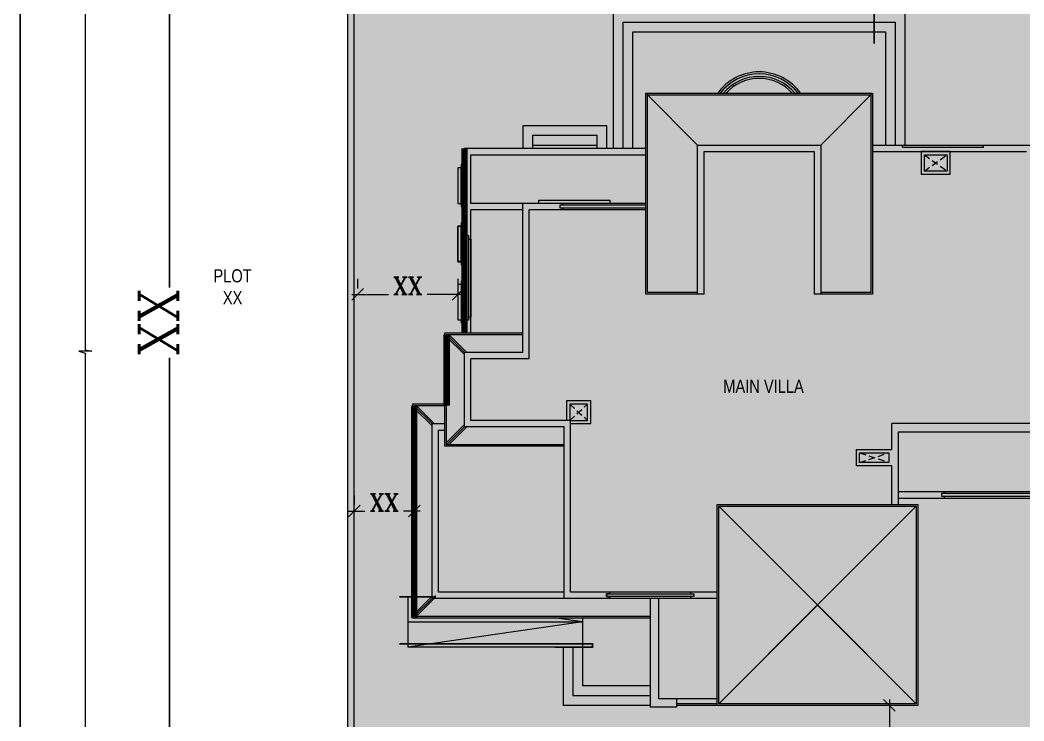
# Model space of a CAD drawing. Header units: millimetres. Extents: x -9083 to 924194, y -232449 to 321637.
# Drawn here: x 900 to 16397, y -221798 to -210979 of the extents above; entities that cross this region are included whole.
import ezdxf

# ---------------------------------------------------------------- set-up
doc = ezdxf.new("R2010")
doc.units = ezdxf.units.MM
doc.header["$LTSCALE"] = 400
doc.header["$MEASUREMENT"] = 0
doc.header["$PDMODE"] = 3
doc.linetypes.add('HIDDEN', pattern=[0.375, 0.25, -0.125])
doc.layers.get('0').update_dxf_attribs({"lineweight": 0, "true_color": 0xff1414})
doc.layers.get('Defpoints').update_dxf_attribs({"color": 8, "lineweight": 5})
for name, color, linetype, lineweight in [('AXIS DIMENSION', 8, 'Continuous', 5), ('BOUNDARY WALL', 3, 'Continuous', 18), ('DIM-OUT', 3, 'Continuous', 5), ('FIRE RATE', 244, 'Continuous', 0), ('HANDRAIL', 31, 'Continuous', 5), ('HIDDEN', 237, 'HIDDEN', 0), ('MARKER', 8, 'Continuous', 5), ('ROOF LINE 1', 246, 'Continuous', 30), ('ROOF LINE 2', 244, 'Continuous', 25), ('ROOF LINE 3', 242, 'Continuous', 15), ('STAIR', 1, 'Continuous', 5), ('TEXT CHANGABLE', 5, 'Continuous', 5)]:
    doc.layers.add(name, color=color, linetype=linetype, lineweight=lineweight)
doc.layers.add('HATCH BUILDINGS ZONE', color=7, linetype='Continuous', lineweight=13, true_color=0xffff8f)
doc.layers.add('HATCH SETBACKS', color=7, linetype='Continuous', lineweight=13, true_color=0xff9e3d)
doc.styles.add('arial', font='arial.ttf', dxfattribs={"width": 0.8, "height": 2.2})
doc.styles.add('NEW', font='ROMANC.shx')
doc.styles.add('ROMAN', font='times.ttf')
doc.styles.add('ROMANT', font='romant.shx')
doc.dimstyles.new('AXIS DIMENSION', dxfattribs={"dimscale": 1.2, "dimtxt": 220, "dimasz": 150, "dimexe": 75, "dimexo": 200, "dimgap": 50, "dimtad": 0, "dimdec": 0, "dimlfac": 0.1, "dimzin": 0, "dimdsep": 46, "dimtxsty": 'ROMANT', "dimblk": 'OBLIQUE', "dimcen": 200, "dimdle": 75, "dimclrd": 17, "dimclre": 94, "dimclrt": 3, "dimadec": 0, "dimazin": 0, "dimtfac": 0.5, "dimtdec": 0, "dimtix": 1, "dimtofl": 0, "dimtmove": 2, "dimatfit": 2, "dimfxl": 100, "dimtvp": 0.5, "dimtolj": 1, "dimtzin": 0, "dimlwd": -1, "dimlwe": -1, "dimarcsym": 0})
doc.dimstyles.new('SITE DIM', dxfattribs={"dimscale": 0, "dimtxt": 250, "dimasz": 100, "dimexe": 150, "dimexo": 150, "dimgap": 0, "dimtad": 0, "dimlfac": 0.001, "dimzin": 0, "dimdsep": 46, "dimtxsty": 'ROMAN', "dimblk": 'OBLIQUE', "dimcen": 150, "dimdle": 100, "dimclrd": 1, "dimclre": 1, "dimclrt": 3, "dimadec": 0, "dimazin": 0, "dimtfac": 100, "dimtix": 1, "dimtofl": 0, "dimtmove": 0, "dimatfit": 0, "dimldrblk": 'OBLIQUE', "dimfxl": 150, "dimtvp": 0.285714, "dimtolj": 1, "dimtzin": 0, "dimarcsym": 0})

# ---------------------------------------------------------------- blocks, each defined once
blk = doc.blocks.new('A$C977231d2')
at = {"layer": 'Defpoints'}
blk.add_lwpolyline([(-120, 0), (-823, 0), (-823, 576), (-120, 576)], close=True, dxfattribs=at)
blk = doc.blocks.new('_Oblique')
at = {"color": 0, "linetype": 'ByBlock', "lineweight": -2}
blk.add_line((-0.5, -0.5), (0.5, 0.5), dxfattribs=at)
blk = doc.blocks.new('*D107')
at = {"layer": 'Defpoints', "color": 0, "transparency": 16777216}
for p in [(5707, -204289), (3208, -227009), (5707, -227009)]:
    blk.add_point(p, dxfattribs=at)
at = {"layer": 'DIM-OUT', "color": 1, "lineweight": -2, "transparency": 16777216}
for p, q in [((3208, -204189), (3208, -215106)), ((5557, -204289), (3058, -204289)), ((3208, -227109), (3208, -216192)), ((5557, -227009), (3058, -227009))]:
    blk.add_line(p, q, dxfattribs=at)
at = {"layer": 'DIM-OUT', "color": 1, "lineweight": -2, "transparency": 16777216, "xscale": 100, "yscale": 100, "zscale": 100}
for p, rotation in [((3208, -204289), 90), ((3208, -227009), 270)]:
    blk.add_blockref('_Oblique', p, dxfattribs=dict(at, rotation=rotation))
at = {"layer": 'DIM-OUT', "color": 3, "transparency": 16777216, "insert": (3037, -215649), "char_height": 600, "attachment_point": 5, "rotation": 90, "style": 'NEW'}
blk.add_mtext('\\A1;XX', dxfattribs=at)
blk = doc.blocks.new('*D120')
at = {"layer": 'AXIS DIMENSION', "color": 94, "ltscale": 20, "transparency": 16777216}
for p, q in [((6110, -214974), (6110, -215124)), ((7660, -214974), (7660, -215124))]:
    blk.add_line(p, q, dxfattribs=at)
at = {"layer": 'AXIS DIMENSION', "color": 17, "ltscale": 20, "transparency": 16777216}
for p, q in [((6020, -215214), (6586, -215214)), ((7750, -215214), (7183, -215214))]:
    blk.add_line(p, q, dxfattribs=at)
at = {"layer": 'Defpoints', "color": 0, "ltscale": 20, "transparency": 16777216}
for p in [(6110, -215214), (7660, -215214), (7660, -215214)]:
    blk.add_point(p, dxfattribs=at)
at = {"layer": 'AXIS DIMENSION', "color": 17, "ltscale": 20, "transparency": 16777216, "xscale": 179.9999999999999, "yscale": 179.9999999999999, "zscale": 179.9999999999999, "rotation": 180}
blk.add_blockref('_Oblique', (6110, -215214), dxfattribs=at)
at = {"layer": 'AXIS DIMENSION', "color": 17, "ltscale": 20, "transparency": 16777216, "xscale": 179.9999999999999, "yscale": 179.9999999999999, "zscale": 179.9999999999999}
blk.add_blockref('_Oblique', (7660, -215214), dxfattribs=at)
at = {"layer": 'AXIS DIMENSION', "color": 3, "lineweight": 0, "ltscale": 20, "transparency": 16777216, "insert": (6885, -215082), "char_height": 264, "attachment_point": 5, "style": 'ROMANT'}
blk.add_mtext('\\A1;XX', dxfattribs=at)
blk = doc.blocks.new('*D112')
at = {"layer": 'AXIS DIMENSION', "color": 94, "ltscale": 20, "transparency": 16777216}
for p, q in [((14495, -221559), (14230, -221559)), ((14560, -223741), (14410, -223741))]:
    blk.add_line(p, q, dxfattribs=at)
at = {"layer": 'AXIS DIMENSION', "color": 17, "ltscale": 20, "transparency": 16777216}
for p, q in [((14320, -221469), (14320, -222351)), ((14320, -223831), (14320, -222949))]:
    blk.add_line(p, q, dxfattribs=at)
at = {"layer": 'Defpoints', "color": 0, "ltscale": 20, "transparency": 16777216}
for p in [(14735, -221559), (14320, -223741), (14320, -223741)]:
    blk.add_point(p, dxfattribs=at)
at = {"layer": 'AXIS DIMENSION', "color": 17, "ltscale": 20, "transparency": 16777216, "xscale": 179.9999999999999, "yscale": 179.9999999999999, "zscale": 179.9999999999999}
for p, rotation in [((14320, -221559), 90), ((14320, -223741), 270)]:
    blk.add_blockref('_Oblique', p, dxfattribs=dict(at, rotation=rotation))
at = {"layer": 'AXIS DIMENSION', "color": 3, "lineweight": 0, "ltscale": 20, "transparency": 16777216, "insert": (14188, -222650), "char_height": 264, "attachment_point": 5, "rotation": 90, "style": 'ROMANT'}
blk.add_mtext('\\A1;XX', dxfattribs=at)
blk = doc.blocks.new('*D116')
at = {"layer": 'AXIS DIMENSION', "color": 94, "ltscale": 20, "transparency": 16777216}
for p, q in [((6060, -218319), (6060, -218469)), ((6985, -218319), (6985, -218469))]:
    blk.add_line(p, q, dxfattribs=at)
at = {"layer": 'AXIS DIMENSION', "color": 17, "ltscale": 20, "transparency": 16777216}
for p, q in [((5970, -218559), (6223, -218559)), ((7075, -218559), (6821, -218559))]:
    blk.add_line(p, q, dxfattribs=at)
at = {"layer": 'Defpoints', "color": 0, "ltscale": 20, "transparency": 16777216}
for p in [(6060, -218559), (6060, -218559), (6985, -218559)]:
    blk.add_point(p, dxfattribs=at)
at = {"layer": 'AXIS DIMENSION', "color": 17, "ltscale": 20, "transparency": 16777216, "xscale": 179.9999999999999, "yscale": 179.9999999999999, "zscale": 179.9999999999999, "rotation": 180}
blk.add_blockref('_Oblique', (6060, -218559), dxfattribs=at)
at = {"layer": 'AXIS DIMENSION', "color": 17, "ltscale": 20, "transparency": 16777216, "xscale": 179.9999999999999, "yscale": 179.9999999999999, "zscale": 179.9999999999999}
blk.add_blockref('_Oblique', (6985, -218559), dxfattribs=at)
at = {"layer": 'AXIS DIMENSION', "color": 3, "lineweight": 0, "ltscale": 20, "transparency": 16777216, "insert": (6522, -218427), "char_height": 264, "attachment_point": 5, "style": 'ROMANT'}
blk.add_mtext('\\A1;XX', dxfattribs=at)

msp = doc.modelspace()

# ---------------------------------------------------------------- hatches: boundary and pattern name
at = {"layer": 'HATCH BUILDINGS ZONE', "lineweight": 0, "ltscale": 7}
h = msp.add_hatch(color=256, dxfattribs=at)
h.dxf.hatch_style = 1
h.paths.add_polyline_path([(6769.24287, -223839.7396), (17800.50018, -223839.7396), (17800.50018, -206262.58942), (6769.24287, -206262.58942)])
at = {"layer": 'HATCH SETBACKS', "lineweight": 0, "ltscale": 7, "true_color": 0xff9e3d}
h = msp.add_hatch(color=33, dxfattribs=at)
h.dxf.hatch_style = 1
h.paths.add_polyline_path([(6769.24287, -223839.7396), (5959.60931, -223839.7396), (5959.60931, -204289.1076), (18610.13375, -204289.1076), (18610.13375, -223839.7396), (17800.50018, -223839.7396), (17800.50018, -206262.58942), (6769.24287, -206262.58942)])

# ---------------------------------------------------------------- linework, layer by layer
at = {"layer": 'BOUNDARY WALL', "lineweight": 0}
for points in [[(5959.60931, -223839.7396), (5959.60931, -204289.1076), (18610.13375, -204289.1076), (18610.13375, -223839.7396)], [(6059.60931, -223839.7396), (6059.60931, -204389.1076), (18510.13375, -204389.1076), (18510.13375, -223839.7396)]]:
    msp.add_lwpolyline(points, dxfattribs=at)
at = {"layer": 'Defpoints', "lineweight": 0}
msp.add_lwpolyline([(907.14212, -199316.02536), (24333.33333, -199316.02536), (24333.33333, -232449.37784), (907.14212, -232449.37784)], close=True, dxfattribs=at)
at = {"layer": 'FIRE RATE', "color": 177, "lineweight": 0, "true_color": 0x293189, "const_width": 100}
for points in [[(7759.60931, -212958.58634), (7759.60931, -215808.58634)], [(7484.60931, -215833.58634), (7484.60931, -216933.58634)], [(6984.60931, -216933.58634), (6984.60931, -220208.58634)]]:
    msp.add_lwpolyline(points, dxfattribs=at)
at = {"layer": 'HANDRAIL', "lineweight": 0}
for p, q in [((7759.60931, -215808.58634), (7759.60931, -212958.58634)), ((7759.60931, -212958.58634), (10559.60931, -212958.58634)), ((7859.60931, -213808.58634), (7859.60931, -213058.58634)), ((7859.60931, -213058.58634), (10559.60931, -213058.58634)), ((7859.60931, -213808.58634), (7859.60931, -213058.58634)), ((7709.60931, -213808.58634), (7709.60931, -213258.58634)), ((7709.60931, -213808.58634), (7709.60931, -213258.58634)), ((8659.60931, -213808.58634), (7859.60931, -213808.58634)), ((8659.60931, -213908.58634), (7859.60931, -213908.58634)), ((7859.60931, -215808.58634), (7859.60931, -213908.58634)), ((7709.60931, -214708.58634), (7709.60931, -214158.58634)), ((7709.60931, -214708.58634), (7709.60931, -214158.58634)), ((7759.60931, -214358.58634), (7759.60931, -215558.58634)), ((7759.60931, -214358.58634), (7789.60931, -214358.58634)), ((7759.60931, -214358.58634), (7759.60931, -215558.58634)), ((7759.60931, -214358.58634), (7789.60931, -214358.58634)), ((7829.60931, -214358.58634), (7859.60931, -214358.58634)), ((7829.60931, -214358.58634), (7859.60931, -214358.58634)), ((7859.60931, -214358.58634), (7859.60931, -215558.58634)), ((7859.60931, -214358.58634), (7859.60931, -215558.58634)), ((7709.60931, -215058.58634), (7709.60931, -215608.58634)), ((7709.60931, -215058.58634), (7709.60931, -215608.58634)), ((7759.60931, -215558.58634), (7789.60931, -215558.58634)), ((7759.60931, -215558.58634), (7789.60931, -215558.58634)), ((7829.60931, -215558.58634), (7859.60931, -215558.58634)), ((7829.60931, -215558.58634), (7859.60931, -215558.58634)), ((14459.60931, -218258.58634), (17309.60931, -218258.58634)), ((15172.10931, -218288.58634), (15172.10931, -218258.58634)), ((15172.10931, -218288.58634), (15172.10931, -218258.58634)), ((15172.10931, -218358.58634), (15172.10931, -218328.58634)), ((15172.10931, -218358.58634), (15172.10931, -218328.58634)), ((14459.60931, -218358.58634), (17409.60931, -218358.58634)), ((11659.60931, -221533.58634), (11034.60931, -221533.58634)), ((11659.60931, -221558.58634), (11034.60931, -221558.58634))]:
    msp.add_line(p, q, dxfattribs=at)
at = {"layer": 'HANDRAIL', "lineweight": 0, "const_width": 25}
for points in [[(14087.01175, -211343.99959), (14087.01175, -210743.99959)], [(7310.25904, -219858.58634), (7310.25904, -219883.58634), (6757.10931, -219883.58634)], [(6757.10931, -220608.58634), (9737.10931, -220608.58634), (9737.10931, -220658.58634), (9157.10931, -220658.58634)]]:
    msp.add_lwpolyline(points, dxfattribs=at)
at = {"layer": 'HANDRAIL', "lineweight": 0}
for points in [[(7759.60931, -213208.58634), (7709.60931, -213208.58634), (7709.60931, -213258.58634), (7659.60931, -213258.58634), (7659.60931, -213808.58634), (7709.60931, -213808.58634), (7709.60931, -213858.58634), (7759.60931, -213858.58634)], [(7759.60931, -213208.58634), (7709.60931, -213208.58634), (7709.60931, -213258.58634), (7659.60931, -213258.58634), (7659.60931, -213808.58634), (7709.60931, -213808.58634), (7709.60931, -213858.58634), (7759.60931, -213858.58634)], [(10559.60931, -213838.58634), (9234.60931, -213838.58634), (9234.60931, -213878.58634), (10559.60931, -213878.58634)], [(7759.60931, -214108.58634), (7709.60931, -214108.58634), (7709.60931, -214158.58634), (7659.60931, -214158.58634), (7659.60931, -214708.58634), (7709.60931, -214708.58634), (7709.60931, -214758.58634), (7759.60931, -214758.58634)], [(7759.60931, -214108.58634), (7709.60931, -214108.58634), (7709.60931, -214158.58634), (7659.60931, -214158.58634), (7659.60931, -214708.58634), (7709.60931, -214708.58634), (7709.60931, -214758.58634), (7759.60931, -214758.58634)], [(7709.60931, -214707.33634), (7659.60931, -214707.33634), (7659.60931, -214158.58634), (7709.60931, -214158.58634)], [(7709.60931, -214707.33634), (7659.60931, -214707.33634), (7659.60931, -214158.58634), (7709.60931, -214158.58634)], [(7759.60931, -215008.58634), (7709.60931, -215008.58634), (7709.60931, -215058.58634), (7659.60931, -215058.58634), (7659.60931, -215608.58634), (7709.60931, -215608.58634), (7709.60931, -215658.58634), (7759.60931, -215658.58634)], [(7759.60931, -215008.58634), (7709.60931, -215008.58634), (7709.60931, -215058.58634), (7659.60931, -215058.58634), (7659.60931, -215608.58634), (7709.60931, -215608.58634), (7709.60931, -215658.58634), (7759.60931, -215658.58634)]]:
    msp.add_lwpolyline(points, dxfattribs=at)
for points in [[(7789.60931, -215608.58634), (7829.60931, -215608.58634), (7829.60931, -214308.58634), (7789.60931, -214308.58634)], [(7789.60931, -215608.58634), (7829.60931, -215608.58634), (7829.60931, -214308.58634), (7789.60931, -214308.58634)], [(16647.10931, -218328.58634), (16647.10931, -218288.58634), (15122.10931, -218288.58634), (15122.10931, -218328.58634)], [(11303.35931, -219838.58634), (11303.35931, -219878.58634), (9953.35931, -219878.58634), (9953.35931, -219838.58634)]]:
    msp.add_lwpolyline(points, close=True, dxfattribs=at)
at = {"layer": 'HIDDEN', "lineweight": 0}
for p, q in [((14859.60931, -213308.58634), (15209.60931, -213058.58634)), ((14859.60931, -213058.58634), (15209.60931, -213308.58634)), ((9384.60931, -217158.58634), (9659.60931, -216908.58634)), ((9384.60931, -216908.58634), (9659.60931, -217158.58634)), ((13859.60931, -217808.58634), (14309.60931, -217658.58634)), ((13859.60931, -217658.58634), (14309.60931, -217808.58634))]:
    msp.add_line(p, q, dxfattribs=at)
at = {"layer": 'MARKER', "lineweight": 0}
msp.add_lwpolyline([(1906.25068, -203205.35987), (1906.25068, -216068.26672), (2007.73247, -216090.3914), (1804.76889, -216090.3914), (1906.25068, -216121.95651), (1906.25068, -230486.12355)], dxfattribs=at)
at = {"layer": 'ROOF LINE 1', "lineweight": 0, "ltscale": 100}
for p, q in [((11359.60931, -212908.58634), (10559.60931, -212108.58634)), ((13259.60931, -212908.58634), (14059.60931, -212108.58634)), ((11684.60931, -218483.58634), (14734.60931, -221533.58634)), ((11684.60931, -221533.58634), (14734.60931, -218483.58634)), ((13209.60931, -220008.58634), (11684.60931, -221533.58634)), ((13209.60931, -220008.58634), (14734.60931, -221533.58634))]:
    msp.add_line(p, q, dxfattribs=at)
for points in [[(11359.60931, -215208.58634), (10559.60931, -215208.58634), (10559.60931, -212108.58634), (14059.60931, -212108.58634), (14059.60931, -215208.58634), (13259.60931, -215208.58634)], [(11359.60931, -215208.58634), (10559.60931, -215208.58634), (10559.60931, -212108.58634), (14059.60931, -212108.58634), (14059.60931, -215208.58634), (13259.60931, -215208.58634)], [(11359.60931, -215183.58634), (10584.60931, -215183.58634), (10584.60931, -212133.58634), (14034.60931, -212133.58634), (14034.60931, -215183.58634), (13259.60931, -215183.58634)], [(11359.60931, -215183.58634), (10584.60931, -215183.58634), (10584.60931, -212133.58634), (14034.60931, -212133.58634), (14034.60931, -215183.58634), (13259.60931, -215183.58634)], [(11459.60931, -215208.58634), (11359.60931, -215208.58634), (11359.60931, -212908.58634), (13259.60931, -212908.58634), (13259.60931, -215208.58634), (13159.60931, -215208.58634)], [(11459.60931, -215208.58634), (11359.60931, -215208.58634), (11359.60931, -212908.58634), (13259.60931, -212908.58634), (13259.60931, -215208.58634), (13159.60931, -215208.58634)], [(11459.60931, -215208.58634), (11459.60931, -213008.58634), (13159.60931, -213008.58634), (13159.60931, -215208.58634)], [(11459.60931, -215208.58634), (11459.60931, -213008.58634), (13159.60931, -213008.58634), (13159.60931, -215208.58634)]]:
    msp.add_lwpolyline(points, dxfattribs=at)
for points in [[(13209.60931, -218458.58634), (13905.86022, -218458.58634), (14759.60931, -218458.58634), (14759.60931, -221558.58634), (11659.60931, -221558.58634), (11659.60931, -218458.58634), (12513.35839, -218458.58634)], [(13209.60931, -218458.58634), (13905.86022, -218458.58634), (14759.60931, -218458.58634), (14759.60931, -221558.58634), (11659.60931, -221558.58634), (11659.60931, -218458.58634), (12513.35839, -218458.58634)], [(13209.60931, -218483.58634), (13916.21556, -218483.58634), (14734.60931, -218483.58634), (14734.60931, -221533.58634), (11684.60931, -221533.58634), (11684.60931, -218483.58634), (12503.00305, -218483.58634)]]:
    msp.add_lwpolyline(points, close=True, dxfattribs=at)
at = {"layer": 'ROOF LINE 2', "lineweight": 0}
for p, q in [((14059.60931, -212908.58634), (16534.60931, -212908.58634)), ((14522.10931, -212938.58634), (14522.10931, -212908.58634)), ((15772.10931, -212938.58634), (15772.10931, -212908.58634)), ((14059.60931, -213008.58634), (16434.60931, -213008.58634)), ((14522.10931, -212938.58634), (15772.10931, -212938.58634)), ((10559.60931, -213808.58634), (8659.60931, -213808.58634)), ((8659.60931, -216108.58634), (8659.60931, -213808.58634)), ((10559.60931, -213808.58634), (8659.60931, -213808.58634)), ((8659.60931, -216108.58634), (8659.60931, -213808.58634)), ((8909.60931, -213808.58634), (8909.60931, -213758.58634)), ((8909.60931, -213758.58634), (10009.60931, -213758.58634)), ((8909.60931, -213808.58634), (8909.60931, -213758.58634)), ((8909.60931, -213758.58634), (10009.60931, -213758.58634)), ((9284.60931, -213838.58634), (9284.60931, -213808.58634)), ((9284.60931, -213838.58634), (9284.60931, -213808.58634)), ((10009.60931, -213808.58634), (10009.60931, -213758.58634)), ((10009.60931, -213808.58634), (10009.60931, -213758.58634)), ((8759.60931, -216208.58634), (8759.60931, -213908.58634)), ((10559.60931, -213908.58634), (8759.60931, -213908.58634)), ((8759.60931, -216208.58634), (8759.60931, -213908.58634)), ((10559.60931, -213908.58634), (8759.60931, -213908.58634)), ((9284.60931, -213908.58634), (9284.60931, -213878.58634)), ((9284.60931, -213908.58634), (9284.60931, -213878.58634)), ((7459.60931, -217558.58634), (7459.60931, -215808.58634)), ((7459.60931, -215808.58634), (8659.60931, -215808.58634)), ((7459.60931, -217558.58634), (7459.60931, -215808.58634)), ((7459.60931, -215808.58634), (8659.60931, -215808.58634)), ((7484.60931, -217533.58634), (7484.60931, -215833.58634)), ((7484.60931, -215833.58634), (8659.60931, -215833.58634)), ((7759.60931, -216108.58634), (7484.60931, -215833.58634)), ((7484.60931, -217533.58634), (7484.60931, -215833.58634)), ((7484.60931, -215833.58634), (8659.60931, -215833.58634)), ((7759.60931, -216108.58634), (7484.60931, -215833.58634)), ((7794.96465, -216108.58634), (7519.96465, -215833.58634)), ((7794.96465, -216108.58634), (7519.96465, -215833.58634)), ((7759.60931, -216143.94168), (7484.60931, -215868.94168)), ((7759.60931, -216143.94168), (7484.60931, -215868.94168)), ((7759.60931, -217258.58634), (7759.60931, -216108.58634)), ((8659.60931, -216108.58634), (7759.60931, -216108.58634)), ((7759.60931, -217258.58634), (7759.60931, -216108.58634)), ((8659.60931, -216108.58634), (7759.60931, -216108.58634)), ((7859.60931, -217158.58634), (7859.60931, -216208.58634)), ((8759.60931, -216208.58634), (7859.60931, -216208.58634)), ((7859.60931, -217158.58634), (7859.60931, -216208.58634)), ((8759.60931, -216208.58634), (7859.60931, -216208.58634)), ((7759.60931, -217223.231), (7484.60931, -217498.231)), ((7759.60931, -217223.231), (7484.60931, -217498.231)), ((7759.60931, -217258.58634), (7484.60931, -217533.58634)), ((7759.60931, -217258.58634), (7484.60931, -217533.58634)), ((7794.96465, -217258.58634), (7519.96465, -217533.58634)), ((7794.96465, -217258.58634), (7519.96465, -217533.58634)), ((9297.1093, -217258.58634), (7759.60931, -217258.58634)), ((9297.1093, -217258.58634), (7759.60931, -217258.58634)), ((9397.1093, -217158.58634), (7859.60931, -217158.58634)), ((9397.1093, -217158.58634), (7859.60931, -217158.58634)), ((9297.10931, -219908.58634), (9297.1093, -217258.58634)), ((9297.10931, -219908.58634), (9297.1093, -217258.58634)), ((9397.10931, -219808.58634), (9397.1093, -217158.58634)), ((9397.10931, -219808.58634), (9397.1093, -217158.58634)), ((14359.60931, -217608.58634), (14359.60931, -217208.58634)), ((16584.60931, -217208.58634), (14359.60931, -217208.58634)), ((14459.60931, -218458.58634), (14459.60931, -217333.58634)), ((14459.60931, -217333.58634), (16709.60931, -217333.58634)), ((9297.1093, -217558.58634), (7459.60931, -217558.58634)), ((9297.1093, -217558.58634), (7459.60931, -217558.58634)), ((9297.1093, -217533.58634), (7484.60931, -217533.58634)), ((9297.1093, -217533.58634), (7484.60931, -217533.58634)), ((14359.60931, -218458.58634), (14359.60931, -217858.58634)), ((14359.60931, -218458.58634), (14359.60931, -217858.58634)), ((11659.60931, -219808.58634), (9397.10931, -219808.58634)), ((11659.60931, -219808.58634), (9397.10931, -219808.58634)), ((10003.35931, -219838.58634), (9953.35931, -219838.58634)), ((9953.35931, -219838.58634), (9953.35931, -219878.58634)), ((9953.35931, -219878.58634), (10003.35931, -219878.58634)), ((10003.35931, -219838.58634), (10003.35931, -219808.58634)), ((10003.35931, -219838.58634), (10003.35931, -219808.58634)), ((10003.35931, -219908.58634), (10003.35931, -219878.58634)), ((10003.35931, -219908.58634), (10003.35931, -219878.58634)), ((11253.3593, -219838.58634), (11253.3593, -219808.58634)), ((11253.3593, -219838.58634), (11253.3593, -219808.58634)), ((11253.3593, -219838.58634), (11303.35931, -219838.58634)), ((11253.3593, -219908.58634), (11253.3593, -219878.58634)), ((11253.3593, -219908.58634), (11253.3593, -219878.58634)), ((11303.35931, -219878.58634), (11253.3593, -219878.58634)), ((11303.35931, -219838.58634), (11303.35931, -219878.58634)), ((11659.60931, -219908.58634), (9297.10931, -219908.58634)), ((11659.60931, -219908.58634), (9297.10931, -219908.58634))]:
    msp.add_line(p, q, dxfattribs=at)
for points in [[(15259.60931, -213008.58634), (14809.60931, -213008.58634), (14809.60931, -213358.58634), (15259.60931, -213358.58634)], [(14859.60931, -213058.58634), (15209.60931, -213058.58634), (15209.60931, -213308.58634), (14859.60931, -213308.58634)], [(9659.60931, -216908.58634), (9384.60931, -216908.58634), (9384.60931, -217158.58634), (9659.60931, -217158.58634)], [(13859.60931, -217658.58634), (14309.60931, -217658.58634), (14309.60931, -217808.58634), (13859.60931, -217808.58634)], [(11303.35931, -219838.58634), (11303.35931, -219878.58634), (9953.35931, -219878.58634), (9953.35931, -219838.58634)]]:
    msp.add_lwpolyline(points, close=True, dxfattribs=at)
for points in [[(10559.60931, -213838.58634), (9234.60931, -213838.58634), (9234.60931, -213878.58634), (10559.60931, -213878.58634)], [(9397.1093, -217208.58634), (9709.60931, -217208.58634), (9709.60931, -216858.58634), (9334.60931, -216858.58634), (9334.60931, -217158.58634)], [(14359.60931, -217858.58634), (13809.60931, -217858.58634), (13809.60931, -217608.58634), (14359.60931, -217608.58634)]]:
    msp.add_lwpolyline(points, dxfattribs=at)
at = {"layer": 'ROOF LINE 3', "lineweight": 0}
for p, q in [((7759.60931, -215808.58634), (7759.60931, -212958.58634)), ((7759.60931, -212958.58634), (10559.60931, -212958.58634)), ((7859.60931, -215808.58634), (7859.60931, -213908.58634)), ((6959.60931, -216908.58634), (6959.60931, -220208.58634)), ((7459.60931, -216908.58634), (6959.60931, -216908.58634)), ((6959.60931, -216908.58634), (6959.60931, -220208.58634)), ((7459.60931, -216908.58634), (6959.60931, -216908.58634)), ((6984.60931, -216933.58634), (6984.60931, -220183.58634)), ((7459.60931, -216933.58634), (6984.60931, -216933.58634)), ((7259.60931, -217208.58634), (6984.60931, -216933.58634)), ((6984.60931, -216933.58634), (6984.60931, -220183.58634)), ((7459.60931, -216933.58634), (6984.60931, -216933.58634)), ((7259.60931, -217208.58634), (6984.60931, -216933.58634)), ((7294.96465, -217208.58634), (7019.96465, -216933.58634)), ((7294.96465, -217208.58634), (7019.96465, -216933.58634)), ((7259.60931, -217243.94168), (6984.60931, -216968.94168)), ((7259.60931, -217243.94168), (6984.60931, -216968.94168)), ((7259.60931, -219908.58634), (7259.60931, -217208.58634)), ((7259.60931, -217208.58634), (7459.60931, -217208.58634)), ((7259.60931, -219908.58634), (7259.60931, -217208.58634)), ((7259.60931, -217208.58634), (7459.60931, -217208.58634)), ((7359.60931, -219808.58634), (7359.60931, -217308.58634)), ((7359.60931, -217308.58634), (7459.60931, -217308.58634)), ((7359.60931, -219808.58634), (7359.60931, -217308.58634)), ((7359.60931, -217308.58634), (7459.60931, -217308.58634)), ((7259.60931, -219873.231), (6984.60931, -220148.231)), ((7259.60931, -219873.231), (6984.60931, -220148.231)), ((9297.10931, -219808.58634), (7359.60931, -219808.58634)), ((9297.10931, -219808.58634), (7359.60931, -219808.58634)), ((7259.60931, -219908.58634), (6984.60931, -220183.58634)), ((7259.60931, -219908.58634), (6984.60931, -220183.58634)), ((7294.96465, -219908.58634), (7019.96465, -220183.58634)), ((7294.96465, -219908.58634), (7019.96465, -220183.58634)), ((9297.10931, -219908.58634), (7259.60931, -219908.58634)), ((9297.10931, -219908.58634), (7259.60931, -219908.58634)), ((10634.60931, -221583.58634), (10634.60931, -219908.58634)), ((10759.60931, -221458.58634), (10759.60931, -219908.58634)), ((6984.60931, -220183.58634), (10634.60931, -220183.58634)), ((6984.60931, -220183.58634), (10634.60931, -220183.58634)), ((6959.60931, -220208.58634), (10634.60931, -220208.58634)), ((6959.60931, -220208.58634), (10634.60931, -220208.58634)), ((11034.60931, -221583.58634), (10634.60931, -221583.58634)), ((11659.60931, -221458.58634), (10759.60931, -221458.58634)), ((11034.60931, -221458.58634), (11034.60931, -221583.58634))]:
    msp.add_line(p, q, dxfattribs=at)
for radius, start, end in [(783.0386, 35.349664102, 144.650335898), (753.0386, 36.985582944, 143.014417056), (713.0386, 39.446939334, 140.553060666), (683.0386, 41.549694788, 138.450305212)]:
    msp.add_arc((12309.62131, -212561.62494), radius, start, end, dxfattribs=at)
at = {"layer": 'STAIR', "lineweight": 0}
for p, q in [((8809.60931, -212908.58634), (9809.60931, -212908.58634)), ((6884.60931, -219883.58634), (6884.60931, -220658.58634)), ((6959.60931, -219883.58634), (6884.60931, -219883.58634)), ((6959.60931, -219894.35023), (6884.60931, -219883.58634)), ((6884.60931, -220271.08634), (9584.60931, -220271.08634)), ((9584.60931, -220271.08634), (6884.60931, -220658.58634)), ((9584.60931, -220271.08634), (9149.12544, -220208.58634)), ((9584.60931, -220208.58634), (9584.60931, -221258.58634)), ((9584.60931, -220658.58634), (6884.60931, -220658.58634)), ((9284.60931, -220658.58634), (9284.60931, -221558.58634)), ((9434.60931, -220658.58634), (9434.60931, -221408.58634)), ((10634.60931, -221258.58634), (9584.60931, -221258.58634)), ((10634.60931, -221408.58634), (9434.60931, -221408.58634)), ((10634.60931, -221558.58634), (9284.60931, -221558.58634))]:
    msp.add_line(p, q, dxfattribs=at)
for points in [[(10059.60931, -212958.58634), (10059.60931, -210858.58634), (14559.60931, -210858.58634), (14559.60931, -212908.58634)], [(10209.60931, -212958.58634), (10209.60931, -211008.58634), (14409.60931, -211008.58634), (14409.60931, -212908.58634)], [(10359.60931, -212958.58634), (10359.60931, -211158.58634), (14259.60931, -211158.58634), (14259.60931, -212908.58634)], [(9959.60931, -212958.58634), (9959.60931, -212609.90973), (8659.67831, -212609.90973), (8659.67831, -212958.58634)], [(9959.60931, -212958.58634), (9959.60931, -212609.90973), (8659.67831, -212609.90973), (8659.67831, -212958.58634)], [(9809.60931, -212958.58634), (9809.60931, -212759.90973), (8809.67831, -212759.90973), (8809.67831, -212958.58634)], [(9809.60931, -212958.58634), (9809.60931, -212759.90973), (8809.67831, -212759.90973), (8809.67831, -212958.58634)]]:
    msp.add_lwpolyline(points, dxfattribs=at)

# ---------------------------------------------------------------- block references
at = {"layer": 'Defpoints', "xscale": 100, "yscale": 100, "zscale": 100}
msp.add_blockref('A$C977231d2', (83200, -232449.41425), dxfattribs=at)

# ---------------------------------------------------------------- texts
at = {"layer": 'TEXT CHANGABLE', "lineweight": 0, "style": 'arial', "width": 0.8}
msp.add_text('MAIN VILLA', height=202.408391, dxfattribs=at).set_placement((11754.48571, -216733.73429))
at = {"layer": 'TEXT CHANGABLE', "lineweight": 0, "insert": (4180.76814, -214825.65653), "char_height": 202.408391, "width": 2909.0585917, "attachment_point": 2, "style": 'arial'}
msp.add_mtext('{\\C5;PLOT\\PXX}', dxfattribs=at)

# ---------------------------------------------------------------- dimensions: what is measured, and where the dimension line sits
at = {"layer": 'AXIS DIMENSION', "lineweight": 0, "ltscale": 20}
for base, p1, p2, angle, picture, middle in [((7659.60931, -215214.43197), (6109.60931, -215214.43197), (7659.60931, -215214.43197), 180, '*D120', (6884.60931, -215082.43197)), ((14319.73708, -223741.27864), (14734.60931, -221558.58634), (14319.73708, -223741.27864), 90, '*D112', (14187.73708, -222649.93249))]:
    dim = msp.add_linear_dim(base=base, p1=p1, p2=p2, angle=angle, text='XX', dimstyle='AXIS DIMENSION', dxfattribs=at)
    dim.commit()
    dim.dimension.update_dxf_attribs({"geometry": picture, "text_midpoint": middle})
dim = msp.add_linear_dim(base=(6059.60931, -218558.58634), p1=(6984.60931, -218558.58634), p2=(6059.60931, -218558.58634), text='XX', dimstyle='AXIS DIMENSION', dxfattribs=at)
dim.commit()
dim.dimension.update_dxf_attribs({"geometry": '*D116', "text_midpoint": (6522.10931, -218426.58634)})
at = {"layer": 'DIM-OUT'}
dim = msp.add_linear_dim(base=(3208.37103, -227009.4495), p1=(5706.59882, -204289.1076), p2=(5706.59882, -227009.4495), angle=270, text='XX', dimstyle='SITE DIM', override={"dimscale": 1, "dimtxt": 600, "dimpost": 'm', "dimtxsty": 'NEW'}, dxfattribs=at)
dim.commit()
dim.dimension.update_dxf_attribs({"geometry": '*D107', "text_midpoint": (3036.94246, -215649.27855)})

doc.saveas('drawing.dxf')
